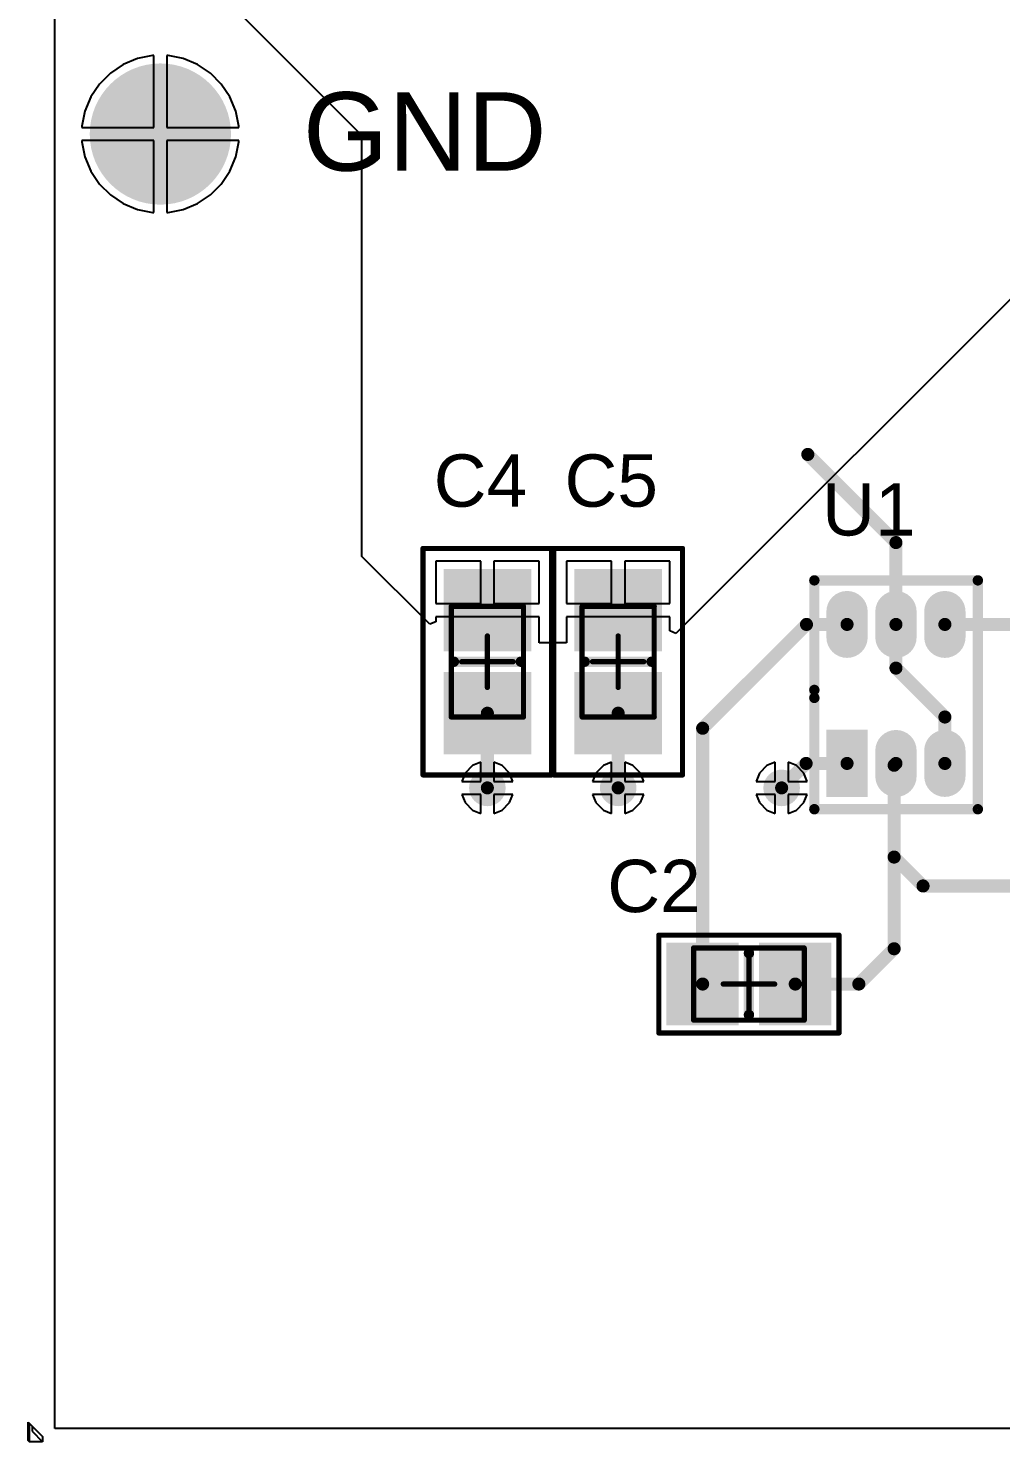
# Model space of a CAD drawing. Header units: inches. Extents: x 0 to 2.69, y 0 to 2.09.
# Drawn here: x -0.001 to 0.742, y 0 to 1.081 of the extents above; entities that cross this region are included whole.
import ezdxf

# ---------------------------------------------------------------- set-up
doc = ezdxf.new("R2010")
doc.units = ezdxf.units.IN
doc.header["$MEASUREMENT"] = 0
doc.styles.add('Arial', font='', dxfattribs={"height": 0.2})
doc.styles.get('Arial').set_extended_font_data('Arial')

# ---------------------------------------------------------------- blocks, each defined once
blk = doc.blocks.new('TPS562200DDCR_1')
for color, points in [(216, [(-0.0257, 0.0158), (0.0257, 0.0158), (0.0257, -0.0158), (-0.0257, -0.0158)]), (8, [(-0.0217, 0.0118), (0.0217, 0.0118), (0.0217, -0.0118), (-0.0217, -0.0118)]), (1, [(-0.0217, 0.0118), (0.0217, 0.0118), (0.0217, -0.0118), (-0.0217, -0.0118)])]:
    blk.add_hatch(color=color).paths.add_polyline_path(points)
h = blk.add_hatch(color=216)
edge = h.paths.add_edge_path()
edge.add_arc((0.0965, 0), 0.0158, 90, 270)
edge.add_line((0.0965, -0.0158), (0.1161, -0.0158))
edge.add_arc((0.1161, 0), 0.0158, 270, 450)
edge.add_line((0.1161, 0.0158), (0.0965, 0.0158))
h = blk.add_hatch(color=8)
edge = h.paths.add_edge_path()
edge.add_arc((0.0965, 0), 0.0118, 90, 270)
edge.add_line((0.0965, -0.0118), (0.1161, -0.0118))
edge.add_arc((0.1161, 0), 0.0118, 270, 450)
edge.add_line((0.1161, 0.0118), (0.0965, 0.0118))
h = blk.add_hatch(color=1)
edge = h.paths.add_edge_path()
edge.add_arc((0.0965, 0), 0.0118, 90, 270)
edge.add_line((0.0965, -0.0118), (0.1161, -0.0118))
edge.add_arc((0.1161, 0), 0.0118, 270, 450)
edge.add_line((0.1161, 0.0118), (0.0965, 0.0118))
h = blk.add_hatch(color=216)
edge = h.paths.add_edge_path()
edge.add_arc((-0.0098, -0.0374), 0.0158, 90, 270)
edge.add_line((-0.0098, -0.0532), (0.0098, -0.0532))
edge.add_arc((0.0098, -0.0374), 0.0158, 270, 450)
edge.add_line((0.0098, -0.0216), (-0.0098, -0.0216))
h = blk.add_hatch(color=216)
edge = h.paths.add_edge_path()
edge.add_arc((0.0965, -0.0374), 0.0158, 90, 270)
edge.add_line((0.0965, -0.0532), (0.1161, -0.0532))
edge.add_arc((0.1161, -0.0374), 0.0158, 270, 450)
edge.add_line((0.1161, -0.0216), (0.0965, -0.0216))
h = blk.add_hatch(color=8)
edge = h.paths.add_edge_path()
edge.add_arc((-0.0098, -0.0374), 0.0118, 90, 270)
edge.add_line((-0.0098, -0.0492), (0.0098, -0.0492))
edge.add_arc((0.0098, -0.0374), 0.0118, 270, 450)
edge.add_line((0.0098, -0.0256), (-0.0098, -0.0256))
h = blk.add_hatch(color=1)
edge = h.paths.add_edge_path()
edge.add_arc((-0.0098, -0.0374), 0.0118, 90, 270)
edge.add_line((-0.0098, -0.0492), (0.0098, -0.0492))
edge.add_arc((0.0098, -0.0374), 0.0118, 270, 450)
edge.add_line((0.0098, -0.0256), (-0.0098, -0.0256))
h = blk.add_hatch(color=8)
edge = h.paths.add_edge_path()
edge.add_arc((0.0965, -0.0374), 0.0118, 90, 270)
edge.add_line((0.0965, -0.0492), (0.1161, -0.0492))
edge.add_arc((0.1161, -0.0374), 0.0118, 270, 450)
edge.add_line((0.1161, -0.0256), (0.0965, -0.0256))
h = blk.add_hatch(color=1)
edge = h.paths.add_edge_path()
edge.add_arc((0.0965, -0.0374), 0.0118, 90, 270)
edge.add_line((0.0965, -0.0492), (0.1161, -0.0492))
edge.add_arc((0.1161, -0.0374), 0.0118, 270, 450)
edge.add_line((0.1161, -0.0256), (0.0965, -0.0256))
h = blk.add_hatch(color=216)
edge = h.paths.add_edge_path()
edge.add_arc((-0.0098, -0.0748), 0.0158, 90, 270)
edge.add_line((-0.0098, -0.0906), (0.0098, -0.0906))
edge.add_arc((0.0098, -0.0748), 0.0158, 270, 450)
edge.add_line((0.0098, -0.059), (-0.0098, -0.059))
h = blk.add_hatch(color=8)
edge = h.paths.add_edge_path()
edge.add_arc((-0.0098, -0.0748), 0.0118, 90, 270)
edge.add_line((-0.0098, -0.0866), (0.0098, -0.0866))
edge.add_arc((0.0098, -0.0748), 0.0118, 270, 450)
edge.add_line((0.0098, -0.063), (-0.0098, -0.063))
h = blk.add_hatch(color=1)
edge = h.paths.add_edge_path()
edge.add_arc((-0.0098, -0.0748), 0.0118, 90, 270)
edge.add_line((-0.0098, -0.0866), (0.0098, -0.0866))
edge.add_arc((0.0098, -0.0748), 0.0118, 270, 450)
edge.add_line((0.0098, -0.063), (-0.0098, -0.063))
h = blk.add_hatch(color=216)
edge = h.paths.add_edge_path()
edge.add_arc((0.0965, -0.0748), 0.0158, 90, 270)
edge.add_line((0.0965, -0.0906), (0.1161, -0.0906))
edge.add_arc((0.1161, -0.0748), 0.0158, 270, 450)
edge.add_line((0.1161, -0.059), (0.0965, -0.059))
h = blk.add_hatch(color=8)
edge = h.paths.add_edge_path()
edge.add_arc((0.0965, -0.0748), 0.0118, 90, 270)
edge.add_line((0.0965, -0.0866), (0.1161, -0.0866))
edge.add_arc((0.1161, -0.0748), 0.0118, 270, 450)
edge.add_line((0.1161, -0.063), (0.0965, -0.063))
h = blk.add_hatch(color=1)
edge = h.paths.add_edge_path()
edge.add_arc((0.0965, -0.0748), 0.0118, 90, 270)
edge.add_line((0.0965, -0.0866), (0.1161, -0.0866))
edge.add_arc((0.1161, -0.0748), 0.0118, 270, 450)
edge.add_line((0.1161, -0.063), (0.0965, -0.063))
for points in [[(-0.035, 0.025, 0.00787, 0.00787, 0), (0.0562, 0.025, 0.00787, 0.00787, 0)], [(-0.035, 0.025, 0.00787, 0.00787, 0), (-0.035, -0.1, 0.00787, 0.00787, 0)], [(0.0501, 0.025, 0.00787, 0.00787, 0), (0.14, 0.025, 0.00787, 0.00787, 0)], [(0.14, 0.025, 0.00787, 0.00787, 0), (0.14, -0.1, 0.00787, 0.00787, 0)], [(-0.035, -0.1, 0.00787, 0.00787, 0), (0.14, -0.1, 0.00787, 0.00787, 0)]]:
    blk.add_lwpolyline(points, format="xyseb")
for points in [[(-0.037, 0.025, 0.00394, 0.00394, 1), (-0.033, 0.025, 0.00394, 0.00394, 1)], [(-0.037, 0.025, 0.00394, 0.00394, 1), (-0.033, 0.025, 0.00394, 0.00394, 1)], [(0.0481, 0.025, 0.00394, 0.00394, 1), (0.0521, 0.025, 0.00394, 0.00394, 1)], [(0.0542, 0.025, 0.00394, 0.00394, 1), (0.0582, 0.025, 0.00394, 0.00394, 1)], [(0.138, 0.025, 0.00394, 0.00394, 1), (0.142, 0.025, 0.00394, 0.00394, 1)], [(0.138, 0.025, 0.00394, 0.00394, 1), (0.142, 0.025, 0.00394, 0.00394, 1)], [(-0.037, -0.1, 0.00394, 0.00394, 1), (-0.033, -0.1, 0.00394, 0.00394, 1)], [(-0.037, -0.1, 0.00394, 0.00394, 1), (-0.033, -0.1, 0.00394, 0.00394, 1)], [(0.138, -0.1, 0.00394, 0.00394, 1), (0.142, -0.1, 0.00394, 0.00394, 1)], [(0.138, -0.1, 0.00394, 0.00394, 1), (0.142, -0.1, 0.00394, 0.00394, 1)]]:
    blk.add_lwpolyline(points, format="xyseb", close=True)
blk = doc.blocks.new('6_0805_M_11')
for color, points in [(216, [(-0.0709, -0.0335), (-0.0709, 0.0335), (-0.0078, 0.0335), (-0.0078, -0.0335)]), (216, [(0.0078, -0.0335), (0.0078, 0.0335), (0.0709, 0.0335), (0.0709, -0.0335)]), (8, [(-0.0669, -0.0295), (-0.0669, 0.0295), (-0.0118, 0.0295), (-0.0118, -0.0295)]), (1, [(-0.0669, -0.0295), (-0.0669, 0.0295), (-0.0118, 0.0295), (-0.0118, -0.0295)]), (8, [(0.0118, -0.0295), (0.0118, 0.0295), (0.0669, 0.0295), (0.0669, -0.0295)]), (1, [(0.0118, -0.0295), (0.0118, 0.0295), (0.0669, 0.0295), (0.0669, -0.0295)])]:
    blk.add_hatch(color=color).paths.add_polyline_path(points)
for points in [[(-0.0866, 0.0492, 0.00394, 0.00394, 0), (-0.0866, -0.0492, 0.00394, 0.00394, 0)], [(-0.0866, 0.0492, 0.00394, 0.00394, 0), (0.0866, 0.0492, 0.00394, 0.00394, 0)], [(0.0866, 0.0492, 0.00394, 0.00394, 0), (0.0866, -0.0492, 0.00394, 0.00394, 0)], [(-0.0423, 0.0276, 0.00394, 0.00394, 0), (-0.0423, -0.0276, 0.00394, 0.00394, 0)], [(-0.0423, 0.0276, 0.00394, 0.00394, 0), (0.0423, 0.0276, 0.00394, 0.00394, 0)], [(0, 0.0256, 0.00787, 0.00787, 0), (0, -0.0256, 0.00787, 0.00787, 0)], [(0, 0.0197, 0.00394, 0.00394, 0), (0, -0.0197, 0.00394, 0.00394, 0)], [(0.0423, 0.0276, 0.00394, 0.00394, 0), (0.0423, -0.0276, 0.00394, 0.00394, 0)], [(-0.0197, 0, 0.00394, 0.00394, 0), (0.0197, 0, 0.00394, 0.00394, 0)], [(-0.0423, -0.0276, 0.00394, 0.00394, 0), (0.0423, -0.0276, 0.00394, 0.00394, 0)], [(-0.0866, -0.0492, 0.00394, 0.00394, 0), (0.0866, -0.0492, 0.00394, 0.00394, 0)]]:
    blk.add_lwpolyline(points, format="xyseb")
for points in [[(-0.0876, 0.0492, 0.00197, 0.00197, 1), (-0.0856, 0.0492, 0.00197, 0.00197, 1)], [(-0.0876, 0.0492, 0.00197, 0.00197, 1), (-0.0856, 0.0492, 0.00197, 0.00197, 1)], [(0.0856, 0.0492, 0.00197, 0.00197, 1), (0.0876, 0.0492, 0.00197, 0.00197, 1)], [(0.0856, 0.0492, 0.00197, 0.00197, 1), (0.0876, 0.0492, 0.00197, 0.00197, 1)], [(-0.0433, 0.0276, 0.00197, 0.00197, 1), (-0.0413, 0.0276, 0.00197, 0.00197, 1)], [(-0.0433, 0.0276, 0.00197, 0.00197, 1), (-0.0413, 0.0276, 0.00197, 0.00197, 1)], [(-0.002, 0.0256, 0.00394, 0.00394, 1), (0.002, 0.0256, 0.00394, 0.00394, 1)], [(-0.001, 0.0197, 0.00197, 0.00197, 1), (0.001, 0.0197, 0.00197, 0.00197, 1)], [(0.0413, 0.0276, 0.00197, 0.00197, 1), (0.0433, 0.0276, 0.00197, 0.00197, 1)], [(0.0413, 0.0276, 0.00197, 0.00197, 1), (0.0433, 0.0276, 0.00197, 0.00197, 1)], [(-0.0207, 0, 0.00197, 0.00197, 1), (-0.0187, 0, 0.00197, 0.00197, 1)], [(0.0187, 0, 0.00197, 0.00197, 1), (0.0207, 0, 0.00197, 0.00197, 1)], [(-0.001, -0.0197, 0.00197, 0.00197, 1), (0.001, -0.0197, 0.00197, 0.00197, 1)], [(-0.0433, -0.0276, 0.00197, 0.00197, 1), (-0.0413, -0.0276, 0.00197, 0.00197, 1)], [(-0.0433, -0.0276, 0.00197, 0.00197, 1), (-0.0413, -0.0276, 0.00197, 0.00197, 1)], [(-0.002, -0.0256, 0.00394, 0.00394, 1), (0.002, -0.0256, 0.00394, 0.00394, 1)], [(0.0413, -0.0276, 0.00197, 0.00197, 1), (0.0433, -0.0276, 0.00197, 0.00197, 1)], [(0.0413, -0.0276, 0.00197, 0.00197, 1), (0.0433, -0.0276, 0.00197, 0.00197, 1)], [(-0.0876, -0.0492, 0.00197, 0.00197, 1), (-0.0856, -0.0492, 0.00197, 0.00197, 1)], [(-0.0876, -0.0492, 0.00197, 0.00197, 1), (-0.0856, -0.0492, 0.00197, 0.00197, 1)], [(0.0856, -0.0492, 0.00197, 0.00197, 1), (0.0876, -0.0492, 0.00197, 0.00197, 1)], [(0.0856, -0.0492, 0.00197, 0.00197, 1), (0.0876, -0.0492, 0.00197, 0.00197, 1)]]:
    blk.add_lwpolyline(points, format="xyseb", close=True)
blk = doc.blocks.new('6_0805_M_12')
for color, points in [(216, [(-0.0709, -0.0335), (-0.0709, 0.0335), (-0.0078, 0.0335), (-0.0078, -0.0335)]), (216, [(0.0078, -0.0335), (0.0078, 0.0335), (0.0709, 0.0335), (0.0709, -0.0335)]), (8, [(-0.0669, -0.0295), (-0.0669, 0.0295), (-0.0118, 0.0295), (-0.0118, -0.0295)]), (1, [(-0.0669, -0.0295), (-0.0669, 0.0295), (-0.0118, 0.0295), (-0.0118, -0.0295)]), (8, [(0.0118, -0.0295), (0.0118, 0.0295), (0.0669, 0.0295), (0.0669, -0.0295)]), (1, [(0.0118, -0.0295), (0.0118, 0.0295), (0.0669, 0.0295), (0.0669, -0.0295)])]:
    blk.add_hatch(color=color).paths.add_polyline_path(points)
for points in [[(-0.0866, 0.0492, 0.00394, 0.00394, 0), (-0.0866, -0.0492, 0.00394, 0.00394, 0)], [(-0.0866, 0.0492, 0.00394, 0.00394, 0), (0.0866, 0.0492, 0.00394, 0.00394, 0)], [(0.0866, 0.0492, 0.00394, 0.00394, 0), (0.0866, -0.0492, 0.00394, 0.00394, 0)], [(-0.0423, 0.0276, 0.00394, 0.00394, 0), (-0.0423, -0.0276, 0.00394, 0.00394, 0)], [(-0.0423, 0.0276, 0.00394, 0.00394, 0), (0.0423, 0.0276, 0.00394, 0.00394, 0)], [(0, 0.0256, 0.00787, 0.00787, 0), (0, -0.0256, 0.00787, 0.00787, 0)], [(0, 0.0197, 0.00394, 0.00394, 0), (0, -0.0197, 0.00394, 0.00394, 0)], [(0.0423, 0.0276, 0.00394, 0.00394, 0), (0.0423, -0.0276, 0.00394, 0.00394, 0)], [(-0.0197, 0, 0.00394, 0.00394, 0), (0.0197, 0, 0.00394, 0.00394, 0)], [(-0.0423, -0.0276, 0.00394, 0.00394, 0), (0.0423, -0.0276, 0.00394, 0.00394, 0)], [(-0.0866, -0.0492, 0.00394, 0.00394, 0), (0.0866, -0.0492, 0.00394, 0.00394, 0)]]:
    blk.add_lwpolyline(points, format="xyseb")
for points in [[(-0.0876, 0.0492, 0.00197, 0.00197, 1), (-0.0856, 0.0492, 0.00197, 0.00197, 1)], [(-0.0876, 0.0492, 0.00197, 0.00197, 1), (-0.0856, 0.0492, 0.00197, 0.00197, 1)], [(0.0856, 0.0492, 0.00197, 0.00197, 1), (0.0876, 0.0492, 0.00197, 0.00197, 1)], [(0.0856, 0.0492, 0.00197, 0.00197, 1), (0.0876, 0.0492, 0.00197, 0.00197, 1)], [(-0.0433, 0.0276, 0.00197, 0.00197, 1), (-0.0413, 0.0276, 0.00197, 0.00197, 1)], [(-0.0433, 0.0276, 0.00197, 0.00197, 1), (-0.0413, 0.0276, 0.00197, 0.00197, 1)], [(-0.002, 0.0256, 0.00394, 0.00394, 1), (0.002, 0.0256, 0.00394, 0.00394, 1)], [(-0.001, 0.0197, 0.00197, 0.00197, 1), (0.001, 0.0197, 0.00197, 0.00197, 1)], [(0.0413, 0.0276, 0.00197, 0.00197, 1), (0.0433, 0.0276, 0.00197, 0.00197, 1)], [(0.0413, 0.0276, 0.00197, 0.00197, 1), (0.0433, 0.0276, 0.00197, 0.00197, 1)], [(-0.0207, 0, 0.00197, 0.00197, 1), (-0.0187, 0, 0.00197, 0.00197, 1)], [(0.0187, 0, 0.00197, 0.00197, 1), (0.0207, 0, 0.00197, 0.00197, 1)], [(-0.001, -0.0197, 0.00197, 0.00197, 1), (0.001, -0.0197, 0.00197, 0.00197, 1)], [(-0.0433, -0.0276, 0.00197, 0.00197, 1), (-0.0413, -0.0276, 0.00197, 0.00197, 1)], [(-0.0433, -0.0276, 0.00197, 0.00197, 1), (-0.0413, -0.0276, 0.00197, 0.00197, 1)], [(-0.002, -0.0256, 0.00394, 0.00394, 1), (0.002, -0.0256, 0.00394, 0.00394, 1)], [(0.0413, -0.0276, 0.00197, 0.00197, 1), (0.0433, -0.0276, 0.00197, 0.00197, 1)], [(0.0413, -0.0276, 0.00197, 0.00197, 1), (0.0433, -0.0276, 0.00197, 0.00197, 1)], [(-0.0876, -0.0492, 0.00197, 0.00197, 1), (-0.0856, -0.0492, 0.00197, 0.00197, 1)], [(-0.0876, -0.0492, 0.00197, 0.00197, 1), (-0.0856, -0.0492, 0.00197, 0.00197, 1)], [(0.0856, -0.0492, 0.00197, 0.00197, 1), (0.0876, -0.0492, 0.00197, 0.00197, 1)], [(0.0856, -0.0492, 0.00197, 0.00197, 1), (0.0876, -0.0492, 0.00197, 0.00197, 1)]]:
    blk.add_lwpolyline(points, format="xyseb", close=True)
blk = doc.blocks.new('6_0805_N_14')
for color, points in [(216, [(-0.0631, -0.0316), (-0.0631, 0.0316), (-0.0078, 0.0316), (-0.0078, -0.0316)]), (8, [(-0.0591, -0.0276), (-0.0591, 0.0276), (-0.0118, 0.0276), (-0.0118, -0.0276)]), (1, [(-0.0591, -0.0276), (-0.0591, 0.0276), (-0.0118, 0.0276), (-0.0118, -0.0276)]), (216, [(0.0078, -0.0316), (0.0078, 0.0316), (0.0631, 0.0316), (0.0631, -0.0316)]), (8, [(0.0118, -0.0276), (0.0118, 0.0276), (0.0591, 0.0276), (0.0591, -0.0276)]), (1, [(0.0118, -0.0276), (0.0118, 0.0276), (0.0591, 0.0276), (0.0591, -0.0276)])]:
    blk.add_hatch(color=color).paths.add_polyline_path(points)
for points in [[(-0.0689, 0.0374, 0.00394, 0.00394, 0), (0.0689, 0.0374, 0.00394, 0.00394, 0)], [(-0.0689, -0.0374, 0.00394, 0.00394, 0), (-0.0689, 0.0374, 0.00394, 0.00394, 0)], [(0.0689, -0.0374, 0.00394, 0.00394, 0), (0.0689, 0.0374, 0.00394, 0.00394, 0)], [(-0.0423, 0.0276, 0.00394, 0.00394, 0), (0.0423, 0.0276, 0.00394, 0.00394, 0)], [(-0.0423, -0.0276, 0.00394, 0.00394, 0), (-0.0423, 0.0276, 0.00394, 0.00394, 0)], [(0, -0.0236, 0.00787, 0.00787, 0), (0, 0.0236, 0.00787, 0.00787, 0)], [(0, -0.0197, 0.00394, 0.00394, 0), (0, 0.0197, 0.00394, 0.00394, 0)], [(0.0423, -0.0276, 0.00394, 0.00394, 0), (0.0423, 0.0276, 0.00394, 0.00394, 0)], [(-0.0197, 0, 0.00394, 0.00394, 0), (0.0197, 0, 0.00394, 0.00394, 0)], [(-0.0423, -0.0276, 0.00394, 0.00394, 0), (0.0423, -0.0276, 0.00394, 0.00394, 0)], [(-0.0689, -0.0374, 0.00394, 0.00394, 0), (0.0689, -0.0374, 0.00394, 0.00394, 0)]]:
    blk.add_lwpolyline(points, format="xyseb")
for points in [[(-0.0699, 0.0374, 0.00197, 0.00197, 1), (-0.0679, 0.0374, 0.00197, 0.00197, 1)], [(-0.0699, 0.0374, 0.00197, 0.00197, 1), (-0.0679, 0.0374, 0.00197, 0.00197, 1)], [(0.0679, 0.0374, 0.00197, 0.00197, 1), (0.0699, 0.0374, 0.00197, 0.00197, 1)], [(0.0679, 0.0374, 0.00197, 0.00197, 1), (0.0699, 0.0374, 0.00197, 0.00197, 1)], [(-0.0433, 0.0276, 0.00197, 0.00197, 1), (-0.0413, 0.0276, 0.00197, 0.00197, 1)], [(-0.0433, 0.0276, 0.00197, 0.00197, 1), (-0.0413, 0.0276, 0.00197, 0.00197, 1)], [(-0.002, 0.0236, 0.00394, 0.00394, 1), (0.002, 0.0236, 0.00394, 0.00394, 1)], [(-0.001, 0.0197, 0.00197, 0.00197, 1), (0.001, 0.0197, 0.00197, 0.00197, 1)], [(0.0413, 0.0276, 0.00197, 0.00197, 1), (0.0433, 0.0276, 0.00197, 0.00197, 1)], [(0.0413, 0.0276, 0.00197, 0.00197, 1), (0.0433, 0.0276, 0.00197, 0.00197, 1)], [(-0.0207, 0, 0.00197, 0.00197, 1), (-0.0187, 0, 0.00197, 0.00197, 1)], [(0.0187, 0, 0.00197, 0.00197, 1), (0.0207, 0, 0.00197, 0.00197, 1)], [(-0.002, -0.0236, 0.00394, 0.00394, 1), (0.002, -0.0236, 0.00394, 0.00394, 1)], [(-0.001, -0.0197, 0.00197, 0.00197, 1), (0.001, -0.0197, 0.00197, 0.00197, 1)], [(-0.0433, -0.0276, 0.00197, 0.00197, 1), (-0.0413, -0.0276, 0.00197, 0.00197, 1)], [(-0.0433, -0.0276, 0.00197, 0.00197, 1), (-0.0413, -0.0276, 0.00197, 0.00197, 1)], [(0.0413, -0.0276, 0.00197, 0.00197, 1), (0.0433, -0.0276, 0.00197, 0.00197, 1)], [(0.0413, -0.0276, 0.00197, 0.00197, 1), (0.0433, -0.0276, 0.00197, 0.00197, 1)], [(-0.0699, -0.0374, 0.00197, 0.00197, 1), (-0.0679, -0.0374, 0.00197, 0.00197, 1)], [(-0.0699, -0.0374, 0.00197, 0.00197, 1), (-0.0679, -0.0374, 0.00197, 0.00197, 1)], [(0.0679, -0.0374, 0.00197, 0.00197, 1), (0.0699, -0.0374, 0.00197, 0.00197, 1)], [(0.0679, -0.0374, 0.00197, 0.00197, 1), (0.0699, -0.0374, 0.00197, 0.00197, 1)]]:
    blk.add_lwpolyline(points, format="xyseb", close=True)

msp = doc.modelspace()

# ---------------------------------------------------------------- hatches: boundary and pattern name
h = msp.add_hatch(color=216)
edge = h.paths.add_edge_path()
edge.add_arc((0.1, 1), 0.054, 0, 360)
h = msp.add_hatch(color=6)
edge = h.paths.add_edge_path()
edge.add_arc((0.1, 1), 0.054, 0, 360)
h = msp.add_hatch(color=9)
edge = h.paths.add_edge_path()
edge.add_arc((0.1, 1), 0.05, 0, 360)
h = msp.add_hatch(color=1)
edge = h.paths.add_edge_path()
edge.add_arc((0.1, 1), 0.05, 0, 360)
h = msp.add_hatch(color=5)
edge = h.paths.add_edge_path()
edge.add_arc((0.1, 1), 0.05, 0, 360)
h = msp.add_hatch(color=156)
edge = h.paths.add_edge_path()
edge.add_arc((0.1, 1), 0.03, 0, 360)
h = msp.add_hatch(color=216)
edge = h.paths.add_edge_path()
edge.add_arc((0.35, 0.5), 0.014, 0, 360)
h = msp.add_hatch(color=6)
edge = h.paths.add_edge_path()
edge.add_arc((0.35, 0.5), 0.014, 0, 360)
h = msp.add_hatch(color=1)
edge = h.paths.add_edge_path()
edge.add_arc((0.35, 0.5), 0.01, 0, 360)
h = msp.add_hatch(color=5)
edge = h.paths.add_edge_path()
edge.add_arc((0.35, 0.5), 0.01, 0, 360)
h = msp.add_hatch(color=216)
edge = h.paths.add_edge_path()
edge.add_arc((0.45, 0.5), 0.014, 0, 360)
h = msp.add_hatch(color=6)
edge = h.paths.add_edge_path()
edge.add_arc((0.45, 0.5), 0.014, 0, 360)
h = msp.add_hatch(color=1)
edge = h.paths.add_edge_path()
edge.add_arc((0.45, 0.5), 0.01, 0, 360)
h = msp.add_hatch(color=5)
edge = h.paths.add_edge_path()
edge.add_arc((0.45, 0.5), 0.01, 0, 360)
h = msp.add_hatch(color=216)
edge = h.paths.add_edge_path()
edge.add_arc((0.575, 0.5), 0.014, 0, 360)
h = msp.add_hatch(color=6)
edge = h.paths.add_edge_path()
edge.add_arc((0.575, 0.5), 0.014, 0, 360)
h = msp.add_hatch(color=1)
edge = h.paths.add_edge_path()
edge.add_arc((0.575, 0.5), 0.01, 0, 360)
h = msp.add_hatch(color=5)
edge = h.paths.add_edge_path()
edge.add_arc((0.575, 0.5), 0.01, 0, 360)
h = msp.add_hatch(color=16)
edge = h.paths.add_edge_path()
edge.add_arc((0.35, 0.5), 0.005, 0, 360)
h = msp.add_hatch(color=16)
edge = h.paths.add_edge_path()
edge.add_arc((0.45, 0.5), 0.005, 0, 360)
h = msp.add_hatch(color=16)
edge = h.paths.add_edge_path()
edge.add_arc((0.575, 0.5), 0.005, 0, 360)

# ---------------------------------------------------------------- linework, layer by layer
for p, q in [((0.0193, 0.01), (0.0193, 2.089)), ((0.254, 0.999), (0.137, 1.116)), ((0.0941, 1.06), (0.0825, 1.0577)), ((0.095, 1.06), (0.0941, 1.06)), ((0.095, 1.005), (0.095, 1.06)), ((0.1059, 1.06), (0.105, 1.06)), ((0.105, 1.06), (0.105, 1.005)), ((0.1175, 1.0577), (0.1059, 1.06)), ((0.0716, 1.0532), (0.0618, 1.0466)), ((0.0825, 1.0577), (0.0716, 1.0532)), ((0.1284, 1.0532), (0.1175, 1.0577)), ((0.1382, 1.0466), (0.1284, 1.0532)), ((0.0534, 1.0382), (0.0468, 1.0284)), ((0.0618, 1.0466), (0.0534, 1.0382)), ((0.1466, 1.0382), (0.1382, 1.0466)), ((0.1532, 1.0284), (0.1466, 1.0382)), ((0.0468, 1.0284), (0.0423, 1.0175)), ((0.1577, 1.0175), (0.1532, 1.0284)), ((0.0423, 1.0175), (0.04, 1.0059)), ((0.16, 1.0059), (0.1577, 1.0175)), ((0.04, 1.0059), (0.04, 1.005)), ((0.16, 1.005), (0.16, 1.0059)), ((0.04, 1.005), (0.095, 1.005)), ((0.095, 0.995), (0.04, 0.995)), ((0.04, 0.995), (0.04, 0.9941)), ((0.095, 0.94), (0.095, 0.995)), ((0.105, 1.005), (0.16, 1.005)), ((0.16, 0.995), (0.105, 0.995)), ((0.105, 0.995), (0.105, 0.94)), ((0.16, 0.9941), (0.16, 0.995)), ((0.254, 0.677), (0.254, 0.999)), ((0.04, 0.9941), (0.0423, 0.9825)), ((0.1577, 0.9825), (0.16, 0.9941)), ((0.865, 0.989), (0.4941, 0.6181)), ((0.0423, 0.9825), (0.0468, 0.9716)), ((0.1532, 0.9716), (0.1577, 0.9825)), ((0.0468, 0.9716), (0.0534, 0.9618)), ((0.1466, 0.9618), (0.1532, 0.9716)), ((0.0534, 0.9618), (0.0618, 0.9534)), ((0.0618, 0.9534), (0.0716, 0.9468)), ((0.1284, 0.9468), (0.1382, 0.9534)), ((0.1382, 0.9534), (0.1466, 0.9618)), ((0.0716, 0.9468), (0.0825, 0.9423)), ((0.0825, 0.9423), (0.0941, 0.94)), ((0.1059, 0.94), (0.1175, 0.9423)), ((0.1175, 0.9423), (0.1284, 0.9468)), ((0.0941, 0.94), (0.095, 0.94)), ((0.105, 0.94), (0.1059, 0.94)), ((0.3059, 0.6251), (0.254, 0.677)), ((0.345, 0.6734), (0.3105, 0.6734)), ((0.3105, 0.6734), (0.3105, 0.6409)), ((0.345, 0.6409), (0.345, 0.6734)), ((0.3895, 0.6734), (0.355, 0.6734)), ((0.355, 0.6734), (0.355, 0.6409)), ((0.3895, 0.6409), (0.3895, 0.6734)), ((0.445, 0.6734), (0.4105, 0.6734)), ((0.4105, 0.6734), (0.4105, 0.6409)), ((0.445, 0.6409), (0.445, 0.6734)), ((0.4895, 0.6734), (0.455, 0.6734)), ((0.455, 0.6734), (0.455, 0.6409)), ((0.4895, 0.6409), (0.4895, 0.6734)), ((0.3105, 0.6409), (0.345, 0.6409)), ((0.355, 0.6409), (0.3895, 0.6409)), ((0.4105, 0.6409), (0.445, 0.6409)), ((0.455, 0.6409), (0.4895, 0.6409)), ((0.3105, 0.6271), (0.3059, 0.6251)), ((0.35, 0.6309), (0.3105, 0.6309)), ((0.3105, 0.6309), (0.3105, 0.6271)), ((0.3895, 0.6309), (0.35, 0.6309)), ((0.3895, 0.611), (0.3895, 0.6309)), ((0.45, 0.6309), (0.4105, 0.6309)), ((0.4105, 0.6309), (0.4105, 0.611)), ((0.4895, 0.6309), (0.45, 0.6309)), ((0.4895, 0.6201), (0.4895, 0.6309)), ((0.4941, 0.6181), (0.4895, 0.6201)), ((0.4105, 0.611), (0.3895, 0.611)), ((0.345, 0.5196), (0.3387, 0.517)), ((0.345, 0.505), (0.345, 0.5196)), ((0.3613, 0.517), (0.355, 0.5196)), ((0.355, 0.5196), (0.355, 0.505)), ((0.445, 0.5196), (0.4387, 0.517)), ((0.445, 0.505), (0.445, 0.5196)), ((0.4613, 0.517), (0.455, 0.5196)), ((0.455, 0.5196), (0.455, 0.505)), ((0.57, 0.5196), (0.5637, 0.517)), ((0.57, 0.505), (0.57, 0.5196)), ((0.5863, 0.517), (0.58, 0.5196)), ((0.58, 0.5196), (0.58, 0.505)), ((0.333, 0.5113), (0.3304, 0.505)), ((0.3387, 0.517), (0.333, 0.5113)), ((0.367, 0.5113), (0.3613, 0.517)), ((0.3696, 0.505), (0.367, 0.5113)), ((0.433, 0.5113), (0.4304, 0.505)), ((0.4387, 0.517), (0.433, 0.5113)), ((0.467, 0.5113), (0.4613, 0.517)), ((0.4696, 0.505), (0.467, 0.5113)), ((0.558, 0.5113), (0.5554, 0.505)), ((0.5637, 0.517), (0.558, 0.5113)), ((0.592, 0.5113), (0.5863, 0.517)), ((0.5946, 0.505), (0.592, 0.5113)), ((0.3304, 0.505), (0.345, 0.505)), ((0.355, 0.505), (0.3696, 0.505)), ((0.4304, 0.505), (0.445, 0.505)), ((0.455, 0.505), (0.4696, 0.505)), ((0.5554, 0.505), (0.57, 0.505)), ((0.58, 0.505), (0.5946, 0.505)), ((0.345, 0.495), (0.3304, 0.495)), ((0.3304, 0.495), (0.333, 0.4887)), ((0.333, 0.4887), (0.3387, 0.483)), ((0.345, 0.4804), (0.345, 0.495)), ((0.3696, 0.495), (0.355, 0.495)), ((0.355, 0.495), (0.355, 0.4804)), ((0.3613, 0.483), (0.367, 0.4887)), ((0.367, 0.4887), (0.3696, 0.495)), ((0.445, 0.495), (0.4304, 0.495)), ((0.4304, 0.495), (0.433, 0.4887)), ((0.433, 0.4887), (0.4387, 0.483)), ((0.445, 0.4804), (0.445, 0.495)), ((0.4696, 0.495), (0.455, 0.495)), ((0.455, 0.495), (0.455, 0.4804)), ((0.4613, 0.483), (0.467, 0.4887)), ((0.467, 0.4887), (0.4696, 0.495)), ((0.57, 0.495), (0.5554, 0.495)), ((0.5554, 0.495), (0.558, 0.4887)), ((0.558, 0.4887), (0.5637, 0.483)), ((0.57, 0.4804), (0.57, 0.495)), ((0.5946, 0.495), (0.58, 0.495)), ((0.58, 0.495), (0.58, 0.4804)), ((0.5863, 0.483), (0.592, 0.4887)), ((0.592, 0.4887), (0.5946, 0.495)), ((0.3387, 0.483), (0.345, 0.4804)), ((0.355, 0.4804), (0.3613, 0.483)), ((0.4387, 0.483), (0.445, 0.4804)), ((0.455, 0.4804), (0.4613, 0.483)), ((0.5637, 0.483), (0.57, 0.4804)), ((0.58, 0.4804), (0.5863, 0.483)), ((-0.001, 0.001), (-0.001, 0.015)), ((-0.001, 0.015), (0.002, 0.012)), ((0, 0.013), (0.0005, 0.0135)), ((0, 0), (0, 0.013)), ((0.0005, 0.0135), (0.01, 0.004)), ((0.002, 0.012), (0.002, 0.008)), ((0, 0), (-0.001, 0.001)), ((-0.001, 0.001), (0, 0)), ((0, 0), (-0.001, 0.001)), ((0.01, 0), (0, 0)), ((0.01, 0), (0, 0)), ((0.002, 0.008), (0.01, 0)), ((0.01, 0.004), (0.01, 0)), ((2.583, 0.01), (0.0193, 0.01))]:
    msp.add_line(p, q)
for points in [[(0.595, 0.755, 0.01, 0.01, 0), (0.6624, 0.6876, 0.01, 0.01, 0)], [(0.6624, 0.625, 0.01, 0.01, 0), (0.6624, 0.6876, 0.01, 0.01, 0)], [(0.5146, 0.5456, 0.01, 0.01, 0), (0.594, 0.625, 0.01, 0.01, 0)], [(0.594, 0.625, 0.01, 0.01, 0), (0.625, 0.625, 0.01, 0.01, 0)], [(0.6624, 0.5916, 0.01, 0.01, 0), (0.6624, 0.625, 0.01, 0.01, 0)], [(0.6998, 0.625, 0.01, 0.01, 0), (0.8346, 0.625, 0.01, 0.01, 0)], [(0.6624, 0.5916, 0.01, 0.01, 0), (0.6998, 0.5542, 0.01, 0.01, 0)], [(0.35, 0.5, 0.01, 0.01, 0), (0.35, 0.5571, 0.01, 0.01, 0)], [(0.45, 0.5, 0.01, 0.01, 0), (0.45, 0.5571, 0.01, 0.01, 0)], [(0.6998, 0.5187, 0.01, 0.01, 0), (0.6998, 0.5542, 0.01, 0.01, 0)], [(0.5146, 0.35, 0.01, 0.01, 0), (0.5146, 0.5456, 0.01, 0.01, 0)], [(0.575, 0.5, 0.01, 0.01, 0), (0.5937, 0.5187, 0.01, 0.01, 0)], [(0.5937, 0.5187, 0.01, 0.01, 0), (0.625, 0.5187, 0.01, 0.01, 0)], [(0.661, 0.5173, 0.01, 0.01, 0), (0.6624, 0.5187, 0.01, 0.01, 0)], [(0.661, 0.4471, 0.01, 0.01, 0), (0.661, 0.5173, 0.01, 0.01, 0)], [(0.661, 0.377, 0.01, 0.01, 0), (0.661, 0.4471, 0.01, 0.01, 0)], [(0.661, 0.4471, 0.01, 0.01, 0), (0.6831, 0.425, 0.01, 0.01, 0)], [(0.6831, 0.425, 0.01, 0.01, 0), (0.8154, 0.425, 0.01, 0.01, 0)], [(0.634, 0.35, 0.01, 0.01, 0), (0.661, 0.377, 0.01, 0.01, 0)], [(0.5854, 0.35, 0.01, 0.01, 0), (0.634, 0.35, 0.01, 0.01, 0)]]:
    msp.add_lwpolyline(points, format="xyseb")
for points in [[(0.5925, 0.755, 0.005, 0.005, 1), (0.5975, 0.755, 0.005, 0.005, 1)], [(0.6599, 0.6876, 0.005, 0.005, 1), (0.6649, 0.6876, 0.005, 0.005, 1)], [(0.6599, 0.6876, 0.005, 0.005, 1), (0.6649, 0.6876, 0.005, 0.005, 1)], [(0.5915, 0.625, 0.005, 0.005, 1), (0.5965, 0.625, 0.005, 0.005, 1)], [(0.5915, 0.625, 0.005, 0.005, 1), (0.5965, 0.625, 0.005, 0.005, 1)], [(0.6225, 0.625, 0.005, 0.005, 1), (0.6275, 0.625, 0.005, 0.005, 1)], [(0.6599, 0.625, 0.005, 0.005, 1), (0.6649, 0.625, 0.005, 0.005, 1)], [(0.6599, 0.625, 0.005, 0.005, 1), (0.6649, 0.625, 0.005, 0.005, 1)], [(0.6973, 0.625, 0.005, 0.005, 1), (0.7023, 0.625, 0.005, 0.005, 1)], [(0.6599, 0.5916, 0.005, 0.005, 1), (0.6649, 0.5916, 0.005, 0.005, 1)], [(0.6599, 0.5916, 0.005, 0.005, 1), (0.6649, 0.5916, 0.005, 0.005, 1)], [(0.3475, 0.5571, 0.005, 0.005, 1), (0.3525, 0.5571, 0.005, 0.005, 1)], [(0.4475, 0.5571, 0.005, 0.005, 1), (0.4525, 0.5571, 0.005, 0.005, 1)], [(0.6973, 0.5542, 0.005, 0.005, 1), (0.7023, 0.5542, 0.005, 0.005, 1)], [(0.6973, 0.5542, 0.005, 0.005, 1), (0.7023, 0.5542, 0.005, 0.005, 1)], [(0.5121, 0.5456, 0.005, 0.005, 1), (0.5171, 0.5456, 0.005, 0.005, 1)], [(0.5121, 0.5456, 0.005, 0.005, 1), (0.5171, 0.5456, 0.005, 0.005, 1)], [(0.5912, 0.5187, 0.005, 0.005, 1), (0.5962, 0.5187, 0.005, 0.005, 1)], [(0.5912, 0.5187, 0.005, 0.005, 1), (0.5962, 0.5187, 0.005, 0.005, 1)], [(0.6225, 0.5187, 0.005, 0.005, 1), (0.6275, 0.5187, 0.005, 0.005, 1)], [(0.6585, 0.5173, 0.005, 0.005, 1), (0.6635, 0.5173, 0.005, 0.005, 1)], [(0.6585, 0.5173, 0.005, 0.005, 1), (0.6635, 0.5173, 0.005, 0.005, 1)], [(0.6599, 0.5187, 0.005, 0.005, 1), (0.6649, 0.5187, 0.005, 0.005, 1)], [(0.6973, 0.5187, 0.005, 0.005, 1), (0.7023, 0.5187, 0.005, 0.005, 1)], [(0.3475, 0.5, 0.005, 0.005, 1), (0.3525, 0.5, 0.005, 0.005, 1)], [(0.4475, 0.5, 0.005, 0.005, 1), (0.4525, 0.5, 0.005, 0.005, 1)], [(0.5725, 0.5, 0.005, 0.005, 1), (0.5775, 0.5, 0.005, 0.005, 1)], [(0.6585, 0.4471, 0.005, 0.005, 1), (0.6635, 0.4471, 0.005, 0.005, 1)], [(0.6585, 0.4471, 0.005, 0.005, 1), (0.6635, 0.4471, 0.005, 0.005, 1)], [(0.6585, 0.4471, 0.005, 0.005, 1), (0.6635, 0.4471, 0.005, 0.005, 1)], [(0.6806, 0.425, 0.005, 0.005, 1), (0.6856, 0.425, 0.005, 0.005, 1)], [(0.6806, 0.425, 0.005, 0.005, 1), (0.6856, 0.425, 0.005, 0.005, 1)], [(0.6585, 0.377, 0.005, 0.005, 1), (0.6635, 0.377, 0.005, 0.005, 1)], [(0.6585, 0.377, 0.005, 0.005, 1), (0.6635, 0.377, 0.005, 0.005, 1)], [(0.5121, 0.35, 0.005, 0.005, 1), (0.5171, 0.35, 0.005, 0.005, 1)], [(0.5829, 0.35, 0.005, 0.005, 1), (0.5879, 0.35, 0.005, 0.005, 1)], [(0.6315, 0.35, 0.005, 0.005, 1), (0.6365, 0.35, 0.005, 0.005, 1)], [(0.6315, 0.35, 0.005, 0.005, 1), (0.6365, 0.35, 0.005, 0.005, 1)]]:
    msp.add_lwpolyline(points, format="xyseb", close=True)

# ---------------------------------------------------------------- block references
at = {"rotation": 90}
for name, p in [('6_0805_M_12', (0.35, 0.5965)), ('6_0805_M_11', (0.45, 0.5965)), ('TPS562200DDCR_1', (0.625, 0.5187))]:
    msp.add_blockref(name, p, dxfattribs=at)
msp.add_blockref('6_0805_N_14', (0.55, 0.35))

# ---------------------------------------------------------------- texts
at = {"style": 'Arial'}
for s, height, p in [('GND', 0.06, (0.209, 0.972)), ('C4', 0.04, (0.309, 0.715)), ('C5', 0.04, (0.409, 0.715)), ('U1', 0.04, (0.606, 0.693)), ('C2', 0.04, (0.4417, 0.405))]:
    msp.add_text(s, height=height, dxfattribs=at).set_placement(p)

doc.saveas('drawing.dxf')
